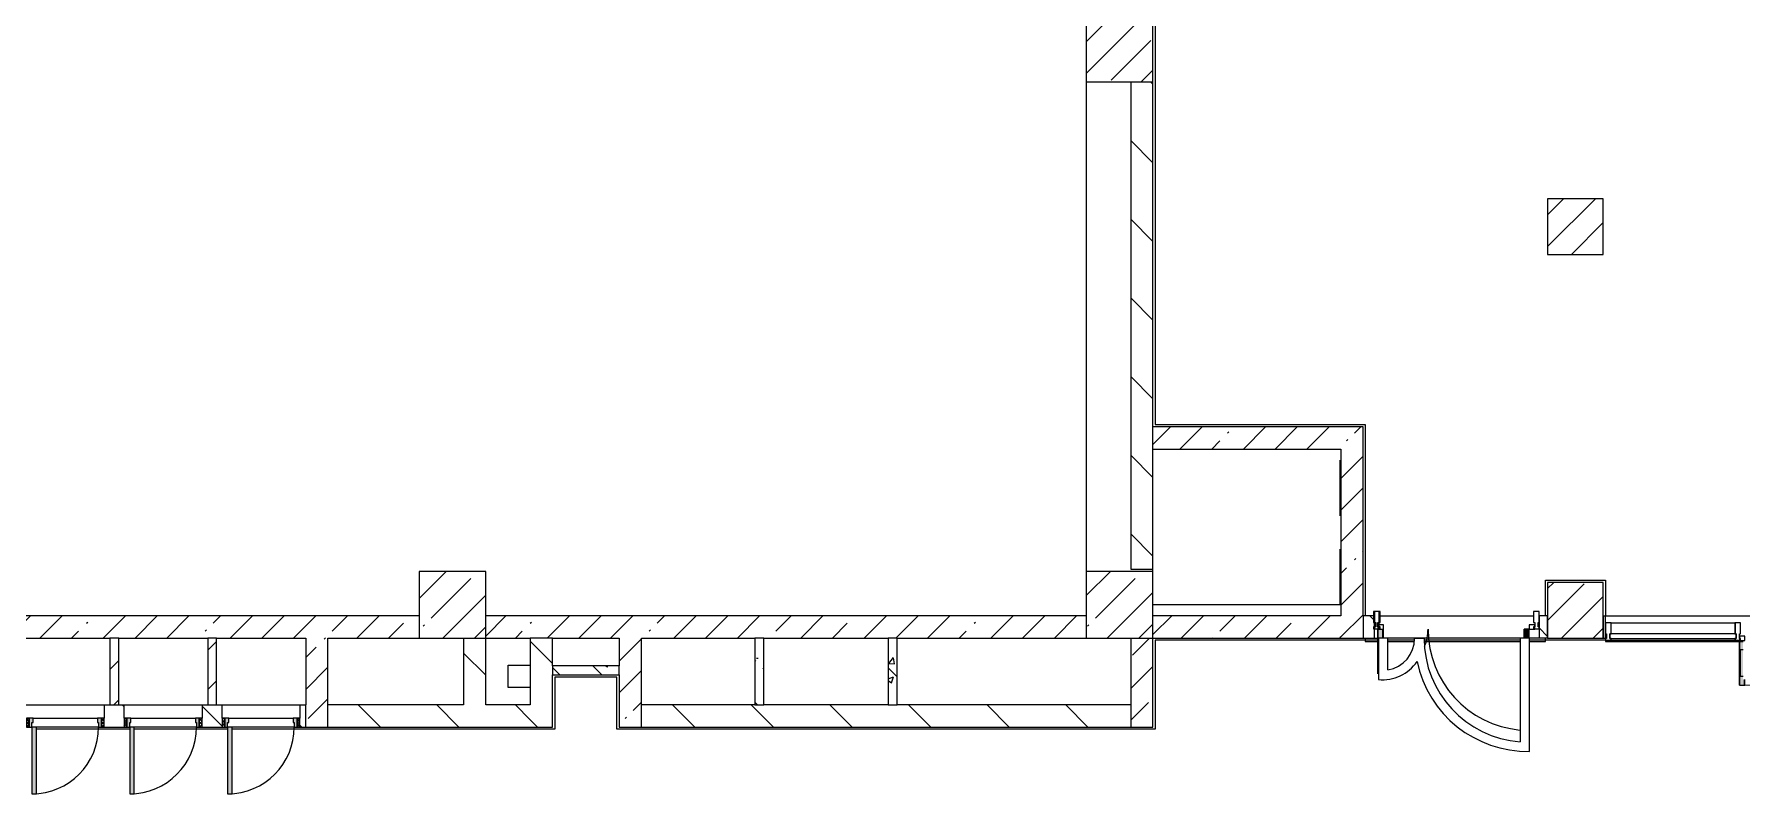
# Model space of a CAD drawing. Header units: millimetres. Extents: x 81303 to 275082, y -8553 to 29000.
# Drawn here: x 204770 to 220129, y 10300 to 17129 of the extents above; entities that cross this region are included whole.
import ezdxf

# ---------------------------------------------------------------- set-up
doc = ezdxf.new("R2010")
doc.units = ezdxf.units.MM
doc.linetypes.add('200_ШТРИХ__ш1_п0_6_', pattern=[800, 500, -300])
for name, color, linetype, lineweight, true_color in [('A-DETL-GENF-3', 7, 'Continuous', 5, 0xaaaaaa), ('A-DETL-GENF-4', 7, 'Continuous', 5, 0xe2e2e2), ('A-DOOR-2', 7, 'Continuous', 5, 0xe2e2e2), ('A-DOOR-3', 7, 'Continuous', 5, 0xaaaaaa), ('A-DOOR-FRAM-1', 7, 'Continuous', 5, 0xe2e2e2), ('A-DOOR-FRAM-3', 7, 'Continuous', 5, 0xaaaaaa), ('A-FLOR-2', 7, 'Continuous', 5, 0xaaaaaa), ('I-WALL-5', 7, 'Continuous', 5, 0x787878)]:
    doc.layers.add(name, color=color, linetype=linetype, lineweight=lineweight, true_color=true_color)
for name, color, linetype, lineweight in [('A-DETL-MBND-1', 7, '200_ШТРИХ__ш1_п0_6_', 9), ('A-GLAZ-CURT-2', 7, 'Continuous', 5), ('A-GLAZ-CWMG-2', 7, 'Continuous', 5), ('A-WALL', 7, 'Continuous', 9), ('I-WALL-3', 7, 'Continuous', 5), ('S-COLS-3', 7, 'Continuous', 5)]:
    doc.layers.add(name, color=color, linetype=linetype, lineweight=lineweight)
pattern_1 = [(135, (148072.5, 0), (-353.5534, -353.5534), [])]
pattern_2 = [(45, (148072.5, 0), (-285.1231, 285.1231), []), (45, (148357.62, 0), (-285.1231, 285.1231), [504.031, -100.806, 16.764, -84.042])]
pattern_3 = [(135, (148072.5, 0), (-377.1708, -377.1708), [533.4, -88.9, 17.78, -88.9]), (135, (148072.5, 376.94), (-377.1708, -377.1708), []), (50, (148072.5, 0), (637.6445, -55.7866), [66.675, -733.425]), (355, (148072.5, 0), (-123.3494, 668.699), [53.34, -586.74]), (100.451, (148125.64, -4.65), (514.299, 612.908), [56.665, -623.315]), (46.184, (148072.5, 177.8), (948.776, -147.15), [100.012, -1100.137]), (96.636, (148151.6, 165.5), (830.909, 865.997), [84.998, -934.973]), (351.184, (148072.5, 177.8), (830.918, 865.988), [80.01, -880.11]), (21, (148161.4, 133.35), (530.6506, -357.9283), [66.675, -733.425]), (326, (148161.4, 133.35), (216.308, 644.6585), [53.34, -586.74]), (71.451, (148205.6, 103.5), (746.9596, 286.7243), [56.665, -623.315]), (37.5, (148072.5, 0), (10.8105, 295.9426), [16.764, -562.864, 16.764, -578.866, -588.962]), (37.5, (148072.5, 0), (10.8105, 295.9426), [-1175.258, 16.764, -572.198]), (7.5, (148072.5, 0), (233.8692, 350.6318), [16.764, -322.834, 16.764, -549.529, -224.472]), (7.5, (148072.5, 0), (233.8692, 350.6318), [-905.891, 16.764, -207.708]), (327.5, (147874.25, 0), (474.5678, -20.0513), [16.764, -205.486, 16.764, -676.656, -920.115]), (327.5, (147874.25, 0), (474.5678, -20.0513), [-915.67, 16.764, -903.351]), (317.5, (147785.35, 0), (518.4522, 88.9934), [16.764, -272.161, 16.764, -443.738, -653.415]), (317.5, (147785.35, 0), (518.4522, 88.9934), [-749.427, 16.764, -636.651])]
pattern_4 = [(45, (148072.5, 0), (-176.7767, 176.7767), [])]

# ---------------------------------------------------------------- blocks, each defined once
blk = doc.blocks.new('BSC_Колонна _Прямоугольная - 600х600-23205240-3_10_3_птичка')
at = {"layer": 'S-COLS-3'}
h = blk.add_hatch(dxfattribs=at)
h.set_pattern_fill('FP_49', color=256, style=0, pattern_type=2)
h.set_pattern_definition([(45, (-66460, -12000), (-285.1231, 285.1231), []), (45, (-66174.88, -12000), (-285.1231, 285.1231), [504.031, -100.806, 16.764, -84.042])])
h.paths.add_polyline_path([(-300, -300), (300, -300), (300, 300), (-300, 300)])
for p, q in [((300, 300), (-300, 300)), ((-300, 300), (-300, -300)), ((300, -300), (300, 300)), ((-300, -300), (300, -300))]:
    blk.add_line(p, q, dxfattribs=at)
blk = doc.blocks.new('BSC_Колонна _Прямоугольная - 600х600-V26-3_10_3_птичка')
at = {"layer": 'S-COLS-3'}
h = blk.add_hatch(dxfattribs=at)
h.set_pattern_fill('FP_53', color=256, style=0, pattern_type=2)
h.set_pattern_definition([(45, (-66460, -17000), (-285.1231, 285.1231), []), (45, (-66174.88, -17000), (-285.1231, 285.1231), [504.031, -100.806, 16.764, -84.042])])
h.paths.add_polyline_path([(-300, -300), (300, -300), (300, 300), (-300, 300)])
for p, q in [((300, 300), (-300, 300)), ((-300, 300), (-300, -300)), ((300, -300), (300, 300)), ((-300, -300), (300, -300))]:
    blk.add_line(p, q, dxfattribs=at)
blk = doc.blocks.new('BSC_Колонна _Прямоугольная - 600х600-V36-3_10_3_птичка')
at = {"layer": 'S-COLS-3'}
h = blk.add_hatch(dxfattribs=at)
h.set_pattern_fill('FP_71', color=256, style=0, pattern_type=2)
h.set_pattern_definition([(45, (-60460, -12000), (-285.1231, 285.1231), []), (45, (-60174.88, -12000), (-285.1231, 285.1231), [504.031, -100.806, 16.764, -84.042])])
h.paths.add_polyline_path([(-300, -300), (300, -300), (300, 300), (-300, 300)])
for p, q in [((300, 300), (-300, 300)), ((-300, 300), (-300, -300)), ((300, -300), (300, 300)), ((-300, -300), (300, -300))]:
    blk.add_line(p, q, dxfattribs=at)
blk = doc.blocks.new('BSC_Колонна _Прямоугольная - 500х500-V61-3_10_3_птичка')
at = {"layer": 'S-COLS-3'}
h = blk.add_hatch(dxfattribs=at)
h.set_pattern_fill('FP_95', color=256, style=0, pattern_type=2)
h.set_pattern_definition([(45, (-70560, -15400), (-285.1231, 285.1231), []), (45, (-70274.88, -15400), (-285.1231, 285.1231), [504.031, -100.806, 16.764, -84.042])])
h.paths.add_polyline_path([(-250, -250), (250, -250), (250, 250), (-250, 250)])
for p, q in [((250, 250), (-250, 250)), ((-250, 250), (-250, -250)), ((250, -250), (250, 250)), ((-250, -250), (250, -250))]:
    blk.add_line(p, q, dxfattribs=at)
blk = doc.blocks.new('110_Дверь_СКБ_1Ст - д-18 700x2100h_Технический шкаф ЭОМ и СС-V113-3_10_3_птичка')
at = {"layer": 'A-DOOR-2'}
h = blk.add_hatch(color=256, dxfattribs=at)
h.paths.add_polyline_path([(312.5, 100), (312.5, 60), (302.5, 60), (302.5, 20), (337.5, 20), (337.5, 100)])
h.paths.add_polyline_path([(-287.5, 100), (-312.5, 100), (-312.5, 20), (-277.5, 20), (-277.5, 60), (-287.5, 60)])
at = {"layer": 'A-DOOR-3'}
h = blk.add_hatch(dxfattribs=at)
h.set_pattern_fill('FP_100', color=256, style=0, pattern_type=2)
h.set_pattern_definition([(135, (1951.41, 164.685), (-14.14214, -14.14214), []), (225, (1951.41, 164.685), (14.14214, -14.14214), [])])
h.paths.add_polyline_path([(362.5, 100), (337.5, 100), (337.5, 20), (362.5, 20)])
at = {"layer": 'A-DOOR-FRAM-1'}
blk.add_hatch(color=256, dxfattribs=at).paths.add_polyline_path([(272.5, 700), (272.5, 100), (312.5, 100), (312.5, 700)])
at = {"layer": 'A-DOOR-FRAM-3'}
h = blk.add_hatch(dxfattribs=at)
h.set_pattern_fill('FP_101', color=256, style=0, pattern_type=2)
h.set_pattern_definition([(45, (-171.384, 164.685), (-14.1421, 14.1421), []), (135, (-171.384, 164.685), (-14.1421, -14.1421), [])])
h.paths.add_polyline_path([(-312.5, 100), (-337.5, 100), (-337.5, 20), (-312.5, 20)])
at = {"layer": 'A-DOOR-3'}
for p, q in [((312.5, 700), (272.5, 700)), ((272.5, 700), (272.5, 100)), ((312.5, 100), (312.5, 700)), ((272.5, 100), (312.5, 100))]:
    blk.add_line(p, q, dxfattribs=at)
blk.add_arc((312.5, 100), 600, 90, 180, dxfattribs=at)
at = {"layer": 'A-DOOR-FRAM-3'}
for p, q in [((-312.5, 100), (-337.5, 100)), ((-337.5, 100), (-337.5, 20)), ((-337.5, 20), (-312.5, 20)), ((-287.5, 100), (-312.5, 100)), ((-312.5, 100), (-312.5, 20)), ((-312.5, 20), (-312.5, 100)), ((-312.5, 20), (-277.5, 20)), ((-287.5, 60), (-287.5, 100)), ((-287.5, 100), (272.5, 100)), ((-277.5, 60), (-287.5, 60)), ((-277.5, 20), (-277.5, 60)), ((302.5, 20), (-277.5, 20)), ((312.5, 60), (302.5, 60)), ((302.5, 60), (302.5, 20)), ((302.5, 20), (337.5, 20)), ((312.5, 100), (312.5, 60)), ((337.5, 100), (312.5, 100)), ((337.5, 20), (337.5, 100)), ((362.5, 100), (337.5, 100)), ((337.5, 100), (337.5, 20)), ((337.5, 20), (362.5, 20)), ((362.5, 20), (362.5, 100))]:
    blk.add_line(p, q, dxfattribs=at)
blk = doc.blocks.new('Прямоугольный импост - Импост структурный с накладкой - 160мм Темный-33326475-3_10_3_птичка')
at = {"layer": 'A-GLAZ-CWMG-2'}
for p, q in [((-50, 40), (-50, 140)), ((-50, 140), (0, 140)), ((-40, 40), (-50, 40)), ((-50, -17), (-50, 0)), ((-50, 0), (-40, 0)), ((-40, 0), (-40, 40)), ((-10, 40), (-10, 0)), ((0, 40), (-10, 40)), ((-10, 0), (0, 0)), ((0, 140), (0, 40)), ((0, 0), (0, -17)), ((0, -17), (-50, -17))]:
    blk.add_line(p, q, dxfattribs=at)
blk = doc.blocks.new('Дверь_Витражная_остекление_ - ВВ-6 остекление-32274838-3_10_3_птичка')
at = {"layer": 'A-DETL-GENF-4'}
for points in [[(705, 420), (701, 420), (701, 100), (660, 100), (660, 20), (705, 20), (705, 386)], [(-655, 100), (-655, 20), (-610, 20), (-610, 100)]]:
    blk.add_hatch(color=256, dxfattribs=at).paths.add_polyline_path(points)
at = {"layer": 'A-DETL-GENF-3'}
for p, q in [((705, 420), (705, 20)), ((705, 20), (705, 420)), ((-655, 100), (-655, 20)), ((-655, 100), (-655, 20)), ((-610, 20), (-655, 20)), ((-655, 20), (-610, 20)), ((-610, 100), (-610, 20)), ((-610, 20), (-610, 100)), ((660, 100), (660, 20)), ((660, 100), (660, 20))]:
    blk.add_line(p, q, dxfattribs=at)
at = {"layer": 'A-DOOR-3'}
for p, q in [((-655, 20), (-705, 20)), ((-705, 20), (-705, -20)), ((-655, 100), (-655, 20)), ((-655, -20), (-655, 20)), ((655, 100), (655, 20)), ((705, 20), (655, 20)), ((655, 20), (655, -20)), ((705, -20), (705, 20)), ((-705, -20), (-655, -20)), ((655, -20), (705, -20))]:
    blk.add_line(p, q, dxfattribs=at)
for centre, radius, start, end in [((-655, 20), 910, 360, 84.7731), ((655, 20), 400, 157.5, 180)]:
    blk.add_arc(centre, radius, start, end, dxfattribs=at)
blk = doc.blocks.new('Прямоугольный импост - Импост структурный с накладкой - 160мм Темный-33326241-3_10_3_птичка')
at = {"layer": 'A-GLAZ-CWMG-2'}
for p, q in [((-25, 40), (-25, 140)), ((-25, 140), (25, 140)), ((-15, 40), (-25, 40)), ((-25, -17), (-25, 0)), ((-25, 0), (-15, 0)), ((-15, 0), (-15, 40)), ((15, 40), (15, 0)), ((25, 40), (15, 40)), ((15, 0), (25, 0)), ((25, 140), (25, 40)), ((25, 0), (25, -17)), ((25, -17), (-25, -17))]:
    blk.add_line(p, q, dxfattribs=at)
blk = doc.blocks.new('Прямоугольный импост - Импост структурный с накладкой - 160мм Темный-33326242-3_10_3_птичка')
at = {"layer": 'A-GLAZ-CWMG-2'}
for p, q in [((0, 140), (-50, 140)), ((-50, 140), (-50, 40)), ((-50, 40), (-40, 40)), ((-40, 0), (-50, 0)), ((-50, 0), (-50, -17)), ((-40, 40), (-40, 0)), ((-10, 0), (-10, 40)), ((-10, 40), (0, 40)), ((0, 0), (-10, 0)), ((0, 40), (0, 140)), ((0, -17), (0, 0)), ((-50, -17), (0, -17))]:
    blk.add_line(p, q, dxfattribs=at)
blk = doc.blocks.new('Прямоугольный импост - Импост структурный с накладкой - 160мм Темный-33326237-3_10_3_птичка')
at = {"layer": 'A-GLAZ-CWMG-2'}
for p, q in [((-50, 40), (-50, 140)), ((-50, 140), (0, 140)), ((-40, 40), (-50, 40)), ((-50, -17), (-50, 0)), ((-50, 0), (-40, 0)), ((-40, 0), (-40, 40)), ((-10, 40), (-10, 0)), ((0, 40), (-10, 40)), ((-10, 0), (0, 0)), ((0, 140), (0, 40)), ((0, 0), (0, -17)), ((0, -17), (-50, -17))]:
    blk.add_line(p, q, dxfattribs=at)
blk = doc.blocks.new('Дверь_Витражная_остекление_ - В-18-32468702-3_10_3_птичка')
at = {"layer": 'A-DETL-GENF-4'}
blk.add_hatch(color=256, dxfattribs=at).paths.add_polyline_path([(690, 420), (678, 420), (678, 370), (690, 370), (690, 20), (723, 20), (723, 420)])
at = {"layer": 'A-DETL-GENF-3'}
for p, q in [((-673, 965), (-673, 20)), ((-673, 965), (-673, 20)), ((723, 420), (678, 420)), ((678, 420), (678, 370)), ((723, 420), (678, 420)), ((678, 420), (678, 370)), ((723, 340), (690, 340)), ((713, 340), (713, 100)), ((723, 420), (723, 20)), ((723, 20), (723, 420)), ((723, 100), (690, 100))]:
    blk.add_line(p, q, dxfattribs=at)
at = {"layer": 'A-DOOR-3'}
for p, q in [((-673, 965), (-673, 20)), ((673, 420), (673, 370)), ((-673, 20), (-723, 20)), ((-723, 20), (-723, -20)), ((-673, -20), (-673, 20)), ((723, 20), (673, 20)), ((673, 20), (673, -20)), ((723, -20), (723, 20)), ((-723, -20), (-673, -20)), ((673, -20), (723, -20))]:
    blk.add_line(p, q, dxfattribs=at)
for centre, radius, start, end in [((-673, 20), 945, 15.8542, 26.1731), ((673, 20), 400, 90, 148.5381), ((-673, 20), 945, 360, 14.4313), ((673, 20), 400, 177.0378, 180)]:
    blk.add_arc(centre, radius, start, end, dxfattribs=at)
blk = doc.blocks.new('Системная панель - Стекло - 40мм-V176-3_10_3_птичка')
at = {"layer": 'A-GLAZ-CURT-2'}
for p, q in [((567, 0), (-567, 0)), ((-567, 0), (-567, -40)), ((567, -40), (567, 0)), ((-567, -40), (567, -40))]:
    blk.add_line(p, q, dxfattribs=at)
blk = doc.blocks.new('Прямоугольный импост - Импост структурный с накладкой - 160мм Темный-33326239-3_10_3_птичка')
at = {"layer": 'A-GLAZ-CWMG-2'}
for p, q in [((-25, 40), (-25, 140)), ((-25, 140), (25, 140)), ((-15, 40), (-25, 40)), ((-25, -17), (-25, 0)), ((-25, 0), (-15, 0)), ((-15, 0), (-15, 40)), ((15, 40), (15, 0)), ((25, 40), (15, 40)), ((15, 0), (25, 0)), ((25, 140), (25, 40)), ((25, 0), (25, -17)), ((25, -17), (-25, -17))]:
    blk.add_line(p, q, dxfattribs=at)
blk = doc.blocks.new('Прямоугольный импост - Импост структурный с накладкой - 160мм Темный-32468813-3_10_3_птичка')
at = {"layer": 'A-GLAZ-CWMG-2'}
for p, q in [((70880, 11837), (71994, 11837)), ((70880, 11680), (71994, 11680))]:
    blk.add_line(p, q, dxfattribs=at)

msp = doc.modelspace()

# ---------------------------------------------------------------- hatches: boundary and pattern name
at = {"layer": 'I-WALL-3'}
h = msp.add_hatch(dxfattribs=at)
h.set_pattern_fill('FP_57', color=256, style=0, pattern_type=2)
h.set_pattern_definition(pattern_1)
h.paths.add_polyline_path([(214632.5, 12320), (214832.5, 12320), (214832.5, 16700), (214632.5, 16700), (214632.5, 13534.8)])
h.paths.add_polyline_path([(214632.5, 17300), (214832.5, 17300), (214832.5, 26500), (214632.5, 26500), (214632.5, 20476.2)])
h = msp.add_hatch(dxfattribs=at)
h.set_pattern_fill('FP_54', color=256, style=0, pattern_type=2)
h.set_pattern_definition(pattern_2)
h.paths.add_polyline_path([(216127.8, 13400), (216522.5, 13400), (216522.5, 13600), (214832.5, 13600), (214832.5, 13400)])
h = msp.add_hatch(dxfattribs=at)
h.set_pattern_fill('FP_54', color=256, style=0, pattern_type=2)
h.set_pattern_definition(pattern_2)
h.paths.add_polyline_path([(216593.9, 11700), (216722.5, 11700), (216722.5, 13600), (216522.5, 13600), (216522.5, 11700)])
h = msp.add_hatch(dxfattribs=at)
h.set_pattern_fill('FP_54', color=256, style=0, pattern_type=2)
h.set_pattern_definition(pattern_2)
h.paths.add_polyline_path([(210032.5, 11700), (214232.5, 11700), (214232.5, 11900), (208832.5, 11900), (208832.5, 11700), (209432.5, 11700)])
h.paths.add_polyline_path([(207412.5, 11700), (208232.5, 11700), (208232.5, 11900), (202832.5, 11900), (202832.5, 11700), (207212.5, 11700)])
h = msp.add_hatch(dxfattribs=at)
h.set_pattern_fill('FP_54', color=256, style=0, pattern_type=2)
h.set_pattern_definition(pattern_2)
h.paths.add_polyline_path([(216522.5, 11700), (216522.5, 11900), (214832.5, 11900), (214832.5, 11700), (216127.8, 11700)])
h = msp.add_hatch(dxfattribs=at)
h.set_pattern_fill('FP_57', color=256, style=0, pattern_type=2)
h.set_pattern_definition(pattern_1)
h.paths.add_polyline_path([(216722.5, 11700), (216826.5, 11700), (216826.5, 11900), (216722.5, 11900), (216722.5, 11799.5)])
h.paths.add_polyline_path([(218306.5, 11700), (218382.5, 11700), (218382.5, 11900), (218306.5, 11900), (218306.5, 11799.5)])
h.paths.add_polyline_path([(218902.5, 11700), (218902.5, 11900), (218882.5, 11900), (218882.5, 11700)])
h.paths.add_polyline_path([(221612.5, 11700), (221612.5, 11900), (221592.5, 11900), (221592.5, 11700)])
h = msp.add_hatch(dxfattribs=at)
h.set_pattern_fill('FP_59', color=256, style=0, pattern_type=2)
h.set_pattern_definition(pattern_4)
h.paths.add_polyline_path([(205531.7, 11100), (205531.7, 11700), (205451.7, 11700), (205451.7, 11100)])
h = msp.add_hatch(dxfattribs=at)
h.set_pattern_fill('FP_59', color=256, style=0, pattern_type=2)
h.set_pattern_definition(pattern_4)
h.paths.add_polyline_path([(206331.7, 11100), (206411.7, 11100), (206411.7, 11700), (206331.7, 11700), (206331.7, 11221)])
h = msp.add_hatch(dxfattribs=at)
h.set_pattern_fill('FP_54', color=256, style=0, pattern_type=2)
h.set_pattern_definition(pattern_2)
h.paths.add_polyline_path([(207212.5, 10900), (207412.5, 10900), (207412.5, 11700), (207212.5, 11700), (207212.5, 11100)])
h = msp.add_hatch(dxfattribs=at)
h.set_pattern_fill('FP_57', color=256, style=0, pattern_type=2)
h.set_pattern_definition(pattern_1)
h.paths.add_polyline_path([(208832.5, 11100), (208832.5, 11700), (208632.5, 11700), (208632.5, 11100), (208670.2, 11100)])
h = msp.add_hatch(dxfattribs=at)
h.set_pattern_fill('FP_57', color=256, style=0, pattern_type=2)
h.set_pattern_definition(pattern_1)
h.paths.add_polyline_path([(209232.5, 10900), (209432.5, 10900), (209432.5, 11700), (209232.5, 11700), (209232.5, 11100)])
h = msp.add_hatch(dxfattribs=at)
h.set_pattern_fill('FP_54', color=256, style=0, pattern_type=2)
h.set_pattern_definition(pattern_2)
h.paths.add_polyline_path([(210232.5, 10900), (210232.5, 11700), (210032.5, 11700), (210032.5, 10900)])
h = msp.add_hatch(dxfattribs=at)
h.set_pattern_fill('FP_54', color=256, style=0, pattern_type=2)
h.set_pattern_definition(pattern_2)
h.paths.add_polyline_path([(214832.5, 10900), (214832.5, 11700), (214632.5, 11700), (214632.5, 10900)])
h = msp.add_hatch(dxfattribs=at)
h.set_pattern_fill('FP_57', color=256, style=0, pattern_type=2)
h.set_pattern_definition(pattern_1)
h.paths.add_polyline_path([(209232.5, 10900), (209232.5, 11100), (207412.5, 11100), (207412.5, 10900), (208670.2, 10900)])
h.paths.add_polyline_path([(205407.5, 10900), (205580.3, 10900), (205580.3, 11100), (205400.3, 11100), (205400.3, 10900)])
h.paths.add_polyline_path([(206280.3, 10900), (206460.3, 10900), (206460.3, 11100), (206280.3, 11100), (206280.3, 10980)])
h.paths.add_polyline_path([(207212.5, 10900), (207212.5, 11100), (207160.3, 11100), (207160.3, 10900)])
h.paths.add_polyline_path([(204700.3, 10900), (204700.3, 11100), (204520.3, 11100), (204520.3, 10900)])
h.paths.add_polyline_path([(203077, 10900), (203572.5, 10900), (203572.5, 11100), (199982.5, 11100), (199982.5, 10900), (201212.6, 10900)])
h.paths.add_polyline_path([(203772.5, 10900), (203820.3, 10900), (203820.3, 11100), (203772.5, 11100), (203772.5, 10980)])
h.paths.add_polyline_path([(197483.8, 10900), (199782.5, 10900), (199782.5, 11100), (192832.5, 11100), (192832.5, 10900), (193754.9, 10900)])
h = msp.add_hatch(dxfattribs=at)
h.set_pattern_fill('FP_57', color=256, style=0, pattern_type=2)
h.set_pattern_definition(pattern_1)
h.paths.add_polyline_path([(210232.5, 10900), (210832.5, 10900), (210832.5, 11100), (210232.5, 11100)])
h = msp.add_hatch(dxfattribs=at)
h.set_pattern_fill('FP_57', color=256, style=0, pattern_type=2)
h.set_pattern_definition(pattern_1)
h.paths.add_polyline_path([(214632.5, 10900), (214632.5, 11100), (210832.5, 11100), (210832.5, 10900), (212399, 10900)])
at = {"layer": 'I-WALL-5'}
h = msp.add_hatch(dxfattribs=at)
h.set_pattern_fill('FP_64', color=256, style=0, pattern_type=2)
h.set_pattern_definition(pattern_3)
h.paths.add_polyline_path([(211332.5, 11100), (211332.5, 11700), (211252.5, 11700), (211252.5, 11100)])
h = msp.add_hatch(dxfattribs=at)
h.set_pattern_fill('FP_64', color=256, style=0, pattern_type=2)
h.set_pattern_definition(pattern_3)
h.paths.add_polyline_path([(212532.5, 11100), (212532.5, 11700), (212452.5, 11700), (212452.5, 11100)])
h = msp.add_hatch(dxfattribs=at)
h.set_pattern_fill('FP_64', color=256, style=0, pattern_type=2)
h.set_pattern_definition(pattern_3)
h.paths.add_polyline_path([(210032.5, 11370), (210032.5, 11450), (209432.5, 11450), (209432.5, 11370)])
at = {"layer": 'S-COLS-3'}
h = msp.add_hatch(dxfattribs=at)
h.set_pattern_fill('FP_54', color=256, style=0, pattern_type=2)
h.set_pattern_definition(pattern_2)
h.paths.add_polyline_path([(218882.5, 11700), (218882.5, 12200), (218382.5, 12200), (218382.5, 11700)])

# ---------------------------------------------------------------- linework, layer by layer
at = {"layer": 'A-DETL-MBND-1'}
msp.add_line((216517.5, 12000), (216517.5, 13400), dxfattribs=at)
at = {"layer": 'A-FLOR-2'}
for p, q in [((214852.5, 26880), (214852.5, 13620)), ((214232.5, 16700), (214232.5, 12300)), ((214852.5, 13620), (216742.5, 13620)), ((216742.5, 13620), (216742.5, 11900)), ((214832.5, 12300), (214832.5, 12320)), ((218362.5, 11900), (218362.5, 12220)), ((218362.5, 12220), (218902.5, 12220)), ((218902.5, 12220), (218902.5, 11900)), ((216522.5, 12000), (214832.5, 12000)), ((216860.5, 11680), (214852.5, 11680)), ((214852.5, 11680), (214852.5, 10880)), ((216742.5, 11700), (216742.5, 11669)), ((216945.2, 11700), (216860.5, 11700)), ((216860.5, 11700), (216860.5, 11327.5)), ((216945.2, 11413.8), (216945.2, 11700)), ((217184.7, 11680), (216945.2, 11680)), ((217271.2, 11697.2), (217186.5, 11697.2)), ((218134.8, 11680), (217272.2, 11680)), ((218219.5, 11700), (218134.8, 11700)), ((218134.8, 11700), (218134.8, 10768.9)), ((218219.5, 10681.9), (218219.5, 11700)), ((218902.5, 11680), (218219.5, 11680)), ((218362.5, 11669), (218362.5, 11700)), ((218902.5, 11680), (218902.5, 11669)), ((216742.5, 11669), (216860.5, 11669)), ((216945.2, 11669), (217183.6, 11669)), ((217272.8, 11669), (218134.8, 11669)), ((218219.5, 11669), (218362.5, 11669)), ((218902.5, 11669), (220140.5, 11669)), ((209032.5, 11457), (209232.5, 11457)), ((209032.5, 11257), (209032.5, 11457)), ((209232.5, 11257), (209032.5, 11257)), ((210011.5, 11350), (209452.5, 11350)), ((209452.5, 11350), (209452.5, 10880)), ((210011.5, 10880), (210011.5, 11350)), ((205630.3, 10880), (204790.3, 10880)), ((206510.3, 10880), (205670.3, 10880)), ((209452.5, 10880), (206550.3, 10880)), ((214852.5, 10880), (210011.5, 10880))]:
    msp.add_line(p, q, dxfattribs=at)
for centre, radius, start, end in [((216899.4, 11697.2), 287, 279.17366, 0), ((218201.9, 11697.2), 930.7, 180, 265.86869), ((216899.4, 11697.2), 371.7, 263.98747, 326.07537), ((218201.9, 11697.2), 1015.4, 191.7891, 270.99569)]:
    msp.add_arc(centre, radius, start, end, dxfattribs=at)
at = {"layer": 'A-WALL'}
for p, q in [((216722.5, 11900), (216722.5, 11700)), ((205531.7, 11700), (205451.7, 11700)), ((206411.7, 11700), (206331.7, 11700)), ((209432.5, 11700), (209232.5, 11700)), ((211332.5, 11700), (211252.5, 11700)), ((212532.5, 11700), (212452.5, 11700)), ((209432.5, 11450), (209432.5, 11370)), ((210032.5, 11370), (210032.5, 11450)), ((205451.7, 11100), (205531.7, 11100)), ((206331.7, 11100), (206411.7, 11100)), ((207212.5, 10900), (207212.5, 11100)), ((207412.5, 10900), (207412.5, 11100)), ((210232.5, 10900), (210232.5, 11100)), ((211252.5, 11100), (211332.5, 11100)), ((212452.5, 11100), (212532.5, 11100)), ((214632.5, 11100), (214632.5, 10900))]:
    msp.add_line(p, q, dxfattribs=at)
at = {"layer": 'I-WALL-3'}
for p, q in [((214632.5, 16700), (214632.5, 12320)), ((214832.5, 12320), (214832.5, 16700)), ((216722.5, 13600), (214832.5, 13600)), ((216722.5, 11900), (216722.5, 13600)), ((214832.5, 13400), (216522.5, 13400)), ((216522.5, 13400), (216522.5, 11900)), ((214632.5, 12320), (214832.5, 12320)), ((208232.5, 11900), (202832.5, 11900)), ((214232.5, 11900), (208832.5, 11900)), ((216522.5, 11900), (214832.5, 11900)), ((216826.5, 11900), (216722.5, 11900)), ((216826.5, 11700), (216826.5, 11900)), ((216876.5, 11900), (218256.5, 11900)), ((218382.5, 11900), (218306.5, 11900)), ((218306.5, 11900), (218306.5, 11700)), ((218382.5, 11700), (218382.5, 11900)), ((218882.5, 11900), (218882.5, 11700)), ((218882.5, 11900), (221612.5, 11900)), ((218902.5, 11700), (218902.5, 11900)), ((204651.7, 11700), (205451.7, 11700)), ((205451.7, 11700), (205451.7, 11100)), ((205531.7, 11100), (205531.7, 11700)), ((205531.7, 11700), (206331.7, 11700)), ((206331.7, 11700), (206331.7, 11100)), ((206411.7, 11100), (206411.7, 11700)), ((206411.7, 11700), (207212.5, 11700)), ((207212.5, 11700), (207212.5, 11100)), ((207412.5, 11100), (207412.5, 11700)), ((207412.5, 11700), (208232.5, 11700)), ((208632.5, 11700), (208632.5, 11100)), ((208832.5, 11100), (208832.5, 11700)), ((208832.5, 11700), (209232.5, 11700)), ((209232.5, 11700), (209232.5, 11100)), ((209432.5, 11450), (209432.5, 11700)), ((209432.5, 11700), (210032.5, 11700)), ((210032.5, 11700), (210032.5, 11450)), ((210232.5, 11100), (210232.5, 11700)), ((210232.5, 11700), (211252.5, 11700)), ((211252.5, 11700), (211252.5, 11100)), ((211332.5, 11700), (212452.5, 11700)), ((211332.5, 11100), (211332.5, 11700)), ((212452.5, 11700), (212452.5, 11100)), ((212532.5, 11700), (214232.5, 11700)), ((212532.5, 11100), (212532.5, 11700)), ((214632.5, 11700), (214632.5, 11100)), ((214832.5, 10900), (214832.5, 11700)), ((214832.5, 11700), (216722.5, 11700)), ((216722.5, 11700), (216860.5, 11700)), ((218134.8, 11700), (216945.2, 11700)), ((218382.5, 11700), (218219.5, 11700)), ((218882.5, 11700), (218912.5, 11700)), ((210032.5, 11450), (209432.5, 11450)), ((209432.5, 11370), (210032.5, 11370)), ((209432.5, 10900), (209432.5, 11370)), ((210032.5, 11370), (210032.5, 10900)), ((204651.7, 11100), (205451.7, 11100)), ((205400.3, 11100), (205400.3, 10980)), ((205531.7, 11100), (206331.7, 11100)), ((205580.3, 10980), (205580.3, 11100)), ((206280.3, 11100), (206280.3, 10980)), ((206411.7, 11100), (207212.5, 11100)), ((206460.3, 10980), (206460.3, 11100)), ((207160.3, 11100), (207160.3, 10980)), ((208632.5, 11100), (207412.5, 11100)), ((209232.5, 11100), (208832.5, 11100)), ((211252.5, 11100), (210232.5, 11100)), ((212452.5, 11100), (211332.5, 11100)), ((214632.5, 11100), (212532.5, 11100)), ((205400.3, 10900), (205580.3, 10900)), ((206280.3, 10900), (206460.3, 10900)), ((207160.3, 10900), (209432.5, 10900)), ((210032.5, 10900), (214832.5, 10900))]:
    msp.add_line(p, q, dxfattribs=at)
at = {"layer": 'S-COLS-3'}
for p, q in [((218882.5, 12200), (218382.5, 12200)), ((218382.5, 12200), (218382.5, 11900)), ((218882.5, 11900), (218882.5, 12200)), ((218382.5, 11900), (218382.5, 11700)), ((218882.5, 11700), (218882.5, 11900)), ((218382.5, 11700), (218882.5, 11700))]:
    msp.add_line(p, q, dxfattribs=at)

# ---------------------------------------------------------------- block references
at = {"layer": 'A-DOOR-3', "rotation": 180}
for name, p in [('Дверь_Витражная_остекление_ - ВВ-6 остекление-32274838-3_10_3_птичка', (217561.5, 11800)), ('Дверь_Витражная_остекление_ - В-18-32468702-3_10_3_птичка', (220830, 11697)), ('110_Дверь_СКБ_1Ст - д-18 700x2100h_Технический шкаф ЭОМ и СС-V113-3_10_3_птичка', (205062.8, 11000)), ('110_Дверь_СКБ_1Ст - д-18 700x2100h_Технический шкаф ЭОМ и СС-V113-3_10_3_птичка', (205942.8, 11000)), ('110_Дверь_СКБ_1Ст - д-18 700x2100h_Технический шкаф ЭОМ и СС-V113-3_10_3_птичка', (206822.8, 11000))]:
    msp.add_blockref(name, p, dxfattribs=at)
at = {"layer": 'A-GLAZ-CURT-2', "rotation": 180}
msp.add_blockref('Системная панель - Стекло - 40мм-V176-3_10_3_птичка', (219509.5, 11697), dxfattribs=at)
at = {"layer": 'A-GLAZ-CWMG-2', "extrusion": (0, 0, -1)}
for name, p in [('Прямоугольный импост - Импост структурный с накладкой - 160мм Темный-33326241-3_10_3_птичка', (-216841.5, 11800)), ('Прямоугольный импост - Импост структурный с накладкой - 160мм Темный-33326475-3_10_3_птичка', (-216826.5, 11800)), ('Прямоугольный импост - Импост структурный с накладкой - 160мм Темный-33326237-3_10_3_птичка', (-218902.5, 11697)), ('Прямоугольный импост - Импост структурный с накладкой - 160мм Темный-33326239-3_10_3_птичка', (-220091.5, 11697)), ('Прямоугольный импост - Импост структурный с накладкой - 160мм Темный-33326241-3_10_3_птичка', (-220092.5, 11697))]:
    msp.add_blockref(name, p, dxfattribs=at)
at = {"layer": 'A-GLAZ-CWMG-2'}
for name, p in [('Прямоугольный импост - Импост структурный с накладкой - 160мм Темный-33326242-3_10_3_птичка', (218306.5, 11800)), ('Прямоугольный импост - Импост структурный с накладкой - 160мм Темный-32468813-3_10_3_птичка', (148072.5, 0))]:
    msp.add_blockref(name, p, dxfattribs=at)
at = {"layer": 'S-COLS-3'}
for name, p in [('BSC_Колонна _Прямоугольная - 600х600-V26-3_10_3_птичка', (214532.5, 17000)), ('BSC_Колонна _Прямоугольная - 500х500-V61-3_10_3_птичка', (218632.5, 15400)), ('BSC_Колонна _Прямоугольная - 600х600-V36-3_10_3_птичка', (208532.5, 12000)), ('BSC_Колонна _Прямоугольная - 600х600-23205240-3_10_3_птичка', (214532.5, 12000))]:
    msp.add_blockref(name, p, dxfattribs=at)

doc.saveas('drawing.dxf')
